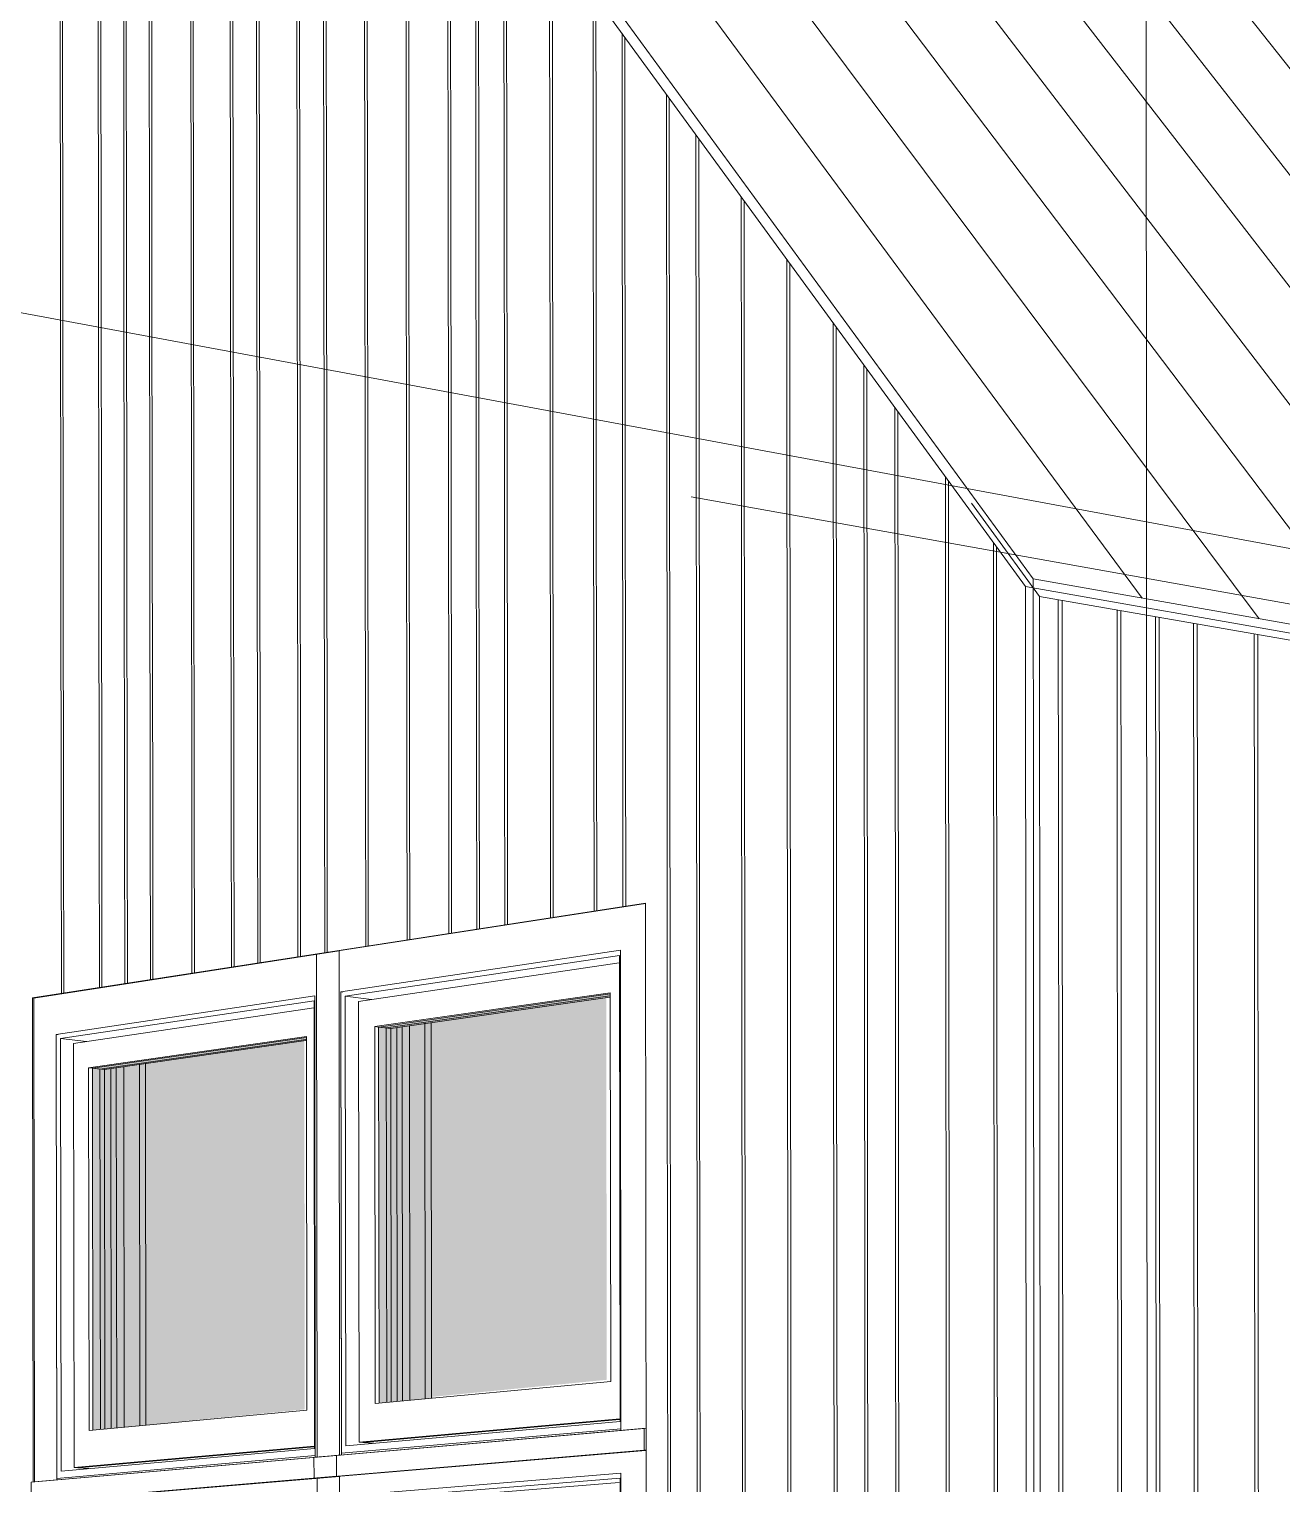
# Model space of a CAD drawing. Header units: inches. Extents: x 5690 to 5695, y -585 to 907.
# Drawn here: x 5691.4994 to 5691.6791, y 126.6616 to 126.8702 of the extents above; entities that cross this region are included whole.
import ezdxf

# ---------------------------------------------------------------- set-up
doc = ezdxf.new("R2010")
doc.units = ezdxf.units.IN
doc.header["$MEASUREMENT"] = 0
doc.layers.add('A-GLAZ-1', color=151, linetype='Continuous', lineweight=13, transparency=0.75)
for name, color, linetype, lineweight in [('A-GLAZ-2', 151, 'Continuous', 9), ('A-ROOF', 132, 'Continuous', 13), ('A-ROOF-1', 132, 'Continuous', 9), ('A-ROOF-PATT-1', 132, 'Continuous', 9), ('A-WALL-PATT-1', 111, 'Continuous', 9), ('G-ANNO-SYMB-1', 111, 'Continuous', 9), ('I-WALL', 2, 'Continuous', 13), ('I-WALL-1', 2, 'Continuous', 9)]:
    doc.layers.add(name, color=color, linetype=linetype, lineweight=lineweight)

# ---------------------------------------------------------------- blocks, each defined once
blk = doc.blocks.new('FP_57-3D View 1 Copy 1')
at = {"layer": 'A-WALL-PATT-1'}
for p, q in [((8147.42314, 126.84925), (8147.4231, 126.89076)), ((8147.42353, 126.84935), (8147.42349, 126.89087)), ((8147.42717, 126.85027), (8147.42712, 126.89193)), ((8147.42756, 126.85037), (8147.42752, 126.89204)), ((8147.41352, 126.84681), (8147.41348, 126.88796)), ((8147.41915, 126.84824), (8147.4191, 126.8896)), ((8147.41953, 126.84834), (8147.41949, 126.88971)), ((8147.4072, 126.84522), (8147.40716, 126.88612)), ((8147.40758, 126.84531), (8147.40754, 126.88623)), ((8147.41314, 126.84672), (8147.4131, 126.88785)), ((8147.40133, 126.84373), (8147.40128, 126.88441)), ((8147.4017, 126.84382), (8147.40166, 126.88452)), ((8147.43372, 126.85193), (8147.43369, 126.88383)), ((8147.39209, 126.84139), (8147.39204, 126.88173)), ((8147.39749, 126.84276), (8147.39744, 126.8833)), ((8147.39786, 126.84285), (8147.39781, 126.8834)), ((8147.43412, 126.85203), (8147.43409, 126.88329)), ((8147.38795, 126.84034), (8147.3879, 126.88052)), ((8147.38831, 126.84043), (8147.38827, 126.88063)), ((8147.39172, 126.8413), (8147.39167, 126.88162)), ((8147.38228, 126.83891), (8147.38223, 126.87887)), ((8147.38264, 126.839), (8147.38259, 126.87898)), ((8147.37265, 126.83647), (8147.37261, 126.87607)), ((8147.37301, 126.83656), (8147.37296, 126.87618)), ((8147.37632, 126.8374), (8147.37627, 126.87714)), ((8147.37667, 126.83749), (8147.37663, 126.87724)), ((8147.36355, 126.83417), (8147.3635, 126.87342)), ((8147.36389, 126.83425), (8147.36384, 126.87352)), ((8147.36902, 126.83555), (8147.36897, 126.87501)), ((8147.36937, 126.83564), (8147.36932, 126.87512)), ((8147.43996, 126.85351), (8147.43994, 126.87527)), ((8147.44036, 126.85361), (8147.44034, 126.87472)), ((8147.44411, 126.85456), (8147.44409, 126.86957)), ((8147.44451, 126.85466), (8147.4445, 126.86902)), ((8147.45046, 126.85616), (8147.45045, 126.86085)), ((8147.45087, 126.85627), (8147.45086, 126.86029)), ((8147.44415, 126.81227), (8147.44411, 126.85456)), ((8147.44411, 126.85456), (8147.44411, 126.85456)), ((8147.44455, 126.81235), (8147.44451, 126.85466)), ((8147.44451, 126.85466), (8147.44451, 126.85466)), ((8147.4505, 126.81363), (8147.45046, 126.85616)), ((8147.45046, 126.85616), (8147.45046, 126.85616)), ((8147.45091, 126.81372), (8147.45087, 126.85627)), ((8147.45087, 126.85627), (8147.45087, 126.85627)), ((8147.45473, 126.81454), (8147.45469, 126.85504)), ((8147.44, 126.81137), (8147.43996, 126.85351)), ((8147.43996, 126.85351), (8147.43996, 126.85351)), ((8147.4404, 126.81146), (8147.44036, 126.85361)), ((8147.44036, 126.85361), (8147.44036, 126.85361)), ((8147.45514, 126.81463), (8147.4551, 126.85448)), ((8147.4276, 126.8087), (8147.42756, 126.85037)), ((8147.42756, 126.85037), (8147.42756, 126.85037)), ((8147.43377, 126.81003), (8147.43372, 126.85193)), ((8147.43372, 126.85193), (8147.43372, 126.85193)), ((8147.43416, 126.81012), (8147.43412, 126.85203)), ((8147.43412, 126.85203), (8147.43412, 126.85203)), ((8147.41958, 126.80697), (8147.41953, 126.84834)), ((8147.41953, 126.84834), (8147.41953, 126.84834)), ((8147.42319, 126.80775), (8147.42314, 126.84925)), ((8147.42314, 126.84925), (8147.42314, 126.84925)), ((8147.42357, 126.80784), (8147.42353, 126.84935)), ((8147.42353, 126.84935), (8147.42353, 126.84935)), ((8147.42721, 126.80862), (8147.42717, 126.85027)), ((8147.42717, 126.85027), (8147.42717, 126.85027)), ((8147.41319, 126.8056), (8147.41314, 126.84672)), ((8147.41314, 126.84672), (8147.41314, 126.84672)), ((8147.41357, 126.80568), (8147.41352, 126.84681)), ((8147.41352, 126.84681), (8147.41352, 126.84681)), ((8147.41919, 126.80689), (8147.41915, 126.84824)), ((8147.41915, 126.84824), (8147.41915, 126.84824)), ((8147.40725, 126.80432), (8147.4072, 126.84522)), ((8147.4072, 126.84522), (8147.4072, 126.84522)), ((8147.40763, 126.8044), (8147.40758, 126.84531)), ((8147.40758, 126.84531), (8147.40758, 126.84531)), ((8147.4612, 126.81594), (8147.46117, 126.84616)), ((8147.46161, 126.81603), (8147.46159, 126.84559)), ((8147.39754, 126.80223), (8147.39749, 126.84276)), ((8147.39749, 126.84276), (8147.39749, 126.84276)), ((8147.39791, 126.80231), (8147.39786, 126.84285)), ((8147.39786, 126.84285), (8147.39786, 126.84285)), ((8147.40138, 126.80305), (8147.40133, 126.84373)), ((8147.40133, 126.84373), (8147.40133, 126.84373)), ((8147.40175, 126.80313), (8147.4017, 126.84382)), ((8147.4017, 126.84382), (8147.4017, 126.84382)), ((8147.388, 126.80017), (8147.38795, 126.84034)), ((8147.38795, 126.84034), (8147.38795, 126.84034)), ((8147.38836, 126.80025), (8147.38831, 126.84043)), ((8147.38831, 126.84043), (8147.38831, 126.84043)), ((8147.39177, 126.80099), (8147.39172, 126.8413)), ((8147.39172, 126.8413), (8147.39172, 126.8413)), ((8147.39213, 126.80106), (8147.39209, 126.84139)), ((8147.39209, 126.84139), (8147.39209, 126.84139)), ((8147.38233, 126.79895), (8147.38228, 126.83891)), ((8147.38228, 126.83891), (8147.38228, 126.83891)), ((8147.38269, 126.79903), (8147.38264, 126.839)), ((8147.38264, 126.839), (8147.38264, 126.839)), ((8147.3727, 126.79688), (8147.37265, 126.83647)), ((8147.37265, 126.83647), (8147.37265, 126.83647)), ((8147.37306, 126.79696), (8147.37301, 126.83656)), ((8147.37301, 126.83656), (8147.37301, 126.83656)), ((8147.37637, 126.79767), (8147.37632, 126.8374)), ((8147.37632, 126.8374), (8147.37632, 126.8374)), ((8147.37672, 126.79775), (8147.37667, 126.83749)), ((8147.37667, 126.83749), (8147.37667, 126.83749)), ((8147.46774, 126.81735), (8147.46773, 126.83717)), ((8147.46816, 126.81744), (8147.46815, 126.83659)), ((8147.3636, 126.79492), (8147.36355, 126.83417)), ((8147.36355, 126.83417), (8147.36355, 126.83417)), ((8147.36394, 126.79499), (8147.36389, 126.83425)), ((8147.36389, 126.83425), (8147.36389, 126.83425)), ((8147.36907, 126.7961), (8147.36902, 126.83555)), ((8147.36902, 126.83555), (8147.36902, 126.83555)), ((8147.36942, 126.79617), (8147.36937, 126.83564)), ((8147.36937, 126.83564), (8147.36937, 126.83564)), ((8147.47437, 126.81877), (8147.47436, 126.82808)), ((8147.47479, 126.81886), (8147.47478, 126.8275)), ((8147.47877, 126.81972), (8147.47877, 126.82203)), ((8147.4792, 126.81981), (8147.4792, 126.82144)), ((8147.47881, 126.77614), (8147.47877, 126.81972)), ((8147.47877, 126.81972), (8147.47877, 126.81972)), ((8147.47924, 126.77621), (8147.4792, 126.81981)), ((8147.4792, 126.81981), (8147.4792, 126.81981)), ((8147.46778, 126.77418), (8147.46774, 126.81735)), ((8147.46774, 126.81735), (8147.46774, 126.81735)), ((8147.4682, 126.77425), (8147.46816, 126.81744)), ((8147.46816, 126.81744), (8147.46816, 126.81744)), ((8147.4744, 126.77536), (8147.47437, 126.81877)), ((8147.47437, 126.81877), (8147.47437, 126.81877)), ((8147.47483, 126.77543), (8147.47479, 126.81886)), ((8147.47479, 126.81886), (8147.47479, 126.81886)), ((8147.46124, 126.77302), (8147.4612, 126.81594)), ((8147.4612, 126.81594), (8147.4612, 126.81594)), ((8147.46165, 126.77309), (8147.46161, 126.81603)), ((8147.46161, 126.81603), (8147.46161, 126.81603)), ((8147.48325, 126.77693), (8147.48322, 126.81593)), ((8147.48369, 126.777), (8147.48365, 126.81534)), ((8147.45054, 126.77112), (8147.4505, 126.81363)), ((8147.4505, 126.81363), (8147.4505, 126.81363)), ((8147.45095, 126.77119), (8147.45091, 126.81372)), ((8147.45091, 126.81372), (8147.45091, 126.81372)), ((8147.45477, 126.77187), (8147.45473, 126.81454)), ((8147.45473, 126.81454), (8147.45473, 126.81454)), ((8147.45518, 126.77194), (8147.45514, 126.81463)), ((8147.45514, 126.81463), (8147.45514, 126.81463)), ((8147.44004, 126.76925), (8147.44, 126.81137)), ((8147.44, 126.81137), (8147.44, 126.81137)), ((8147.44044, 126.76932), (8147.4404, 126.81146)), ((8147.4404, 126.81146), (8147.4404, 126.81146)), ((8147.44419, 126.76999), (8147.44415, 126.81227)), ((8147.44415, 126.81227), (8147.44415, 126.81227)), ((8147.44459, 126.77006), (8147.44455, 126.81235)), ((8147.44455, 126.81235), (8147.44455, 126.81235)), ((8147.42765, 126.76705), (8147.4276, 126.8087)), ((8147.4276, 126.8087), (8147.4276, 126.8087)), ((8147.43381, 126.76815), (8147.43377, 126.81003)), ((8147.43377, 126.81003), (8147.43377, 126.81003)), ((8147.4342, 126.76822), (8147.43416, 126.81012)), ((8147.43416, 126.81012), (8147.43416, 126.81012)), ((8147.41923, 126.76556), (8147.41919, 126.80689)), ((8147.41919, 126.80689), (8147.41919, 126.80689)), ((8147.41962, 126.76563), (8147.41958, 126.80697)), ((8147.41958, 126.80697), (8147.41958, 126.80697)), ((8147.42323, 126.76627), (8147.42319, 126.80775)), ((8147.42319, 126.80775), (8147.42319, 126.80775)), ((8147.42362, 126.76634), (8147.42357, 126.80784)), ((8147.42357, 126.80784), (8147.42357, 126.80784)), ((8147.42725, 126.76698), (8147.42721, 126.80862)), ((8147.42721, 126.80862), (8147.42721, 126.80862)), ((8147.41323, 126.76449), (8147.41319, 126.8056)), ((8147.41319, 126.8056), (8147.41319, 126.8056)), ((8147.41361, 126.76456), (8147.41357, 126.80568)), ((8147.41357, 126.80568), (8147.41357, 126.80568)), ((8147.49049, 126.77821), (8147.49047, 126.80599)), ((8147.49093, 126.77829), (8147.49091, 126.80539)), ((8147.40142, 126.76239), (8147.40138, 126.80305)), ((8147.40138, 126.80305), (8147.40138, 126.80305)), ((8147.40179, 126.76246), (8147.40175, 126.80313)), ((8147.40175, 126.80313), (8147.40175, 126.80313)), ((8147.40729, 126.76344), (8147.40725, 126.80432)), ((8147.40725, 126.80432), (8147.40725, 126.80432)), ((8147.40767, 126.7635), (8147.40763, 126.8044)), ((8147.40763, 126.8044), (8147.40763, 126.8044)), ((8147.39181, 126.76069), (8147.39177, 126.80099)), ((8147.39177, 126.80099), (8147.39177, 126.80099)), ((8147.39218, 126.76075), (8147.39213, 126.80106)), ((8147.39213, 126.80106), (8147.39213, 126.80106)), ((8147.39758, 126.76171), (8147.39754, 126.80223)), ((8147.39754, 126.80223), (8147.39754, 126.80223)), ((8147.39795, 126.76178), (8147.39791, 126.80231)), ((8147.39791, 126.80231), (8147.39791, 126.80231)), ((8147.38238, 126.75901), (8147.38233, 126.79895)), ((8147.38233, 126.79895), (8147.38233, 126.79895)), ((8147.38274, 126.75907), (8147.38269, 126.79903)), ((8147.38269, 126.79903), (8147.38269, 126.79903)), ((8147.38804, 126.76002), (8147.388, 126.80017)), ((8147.388, 126.80017), (8147.388, 126.80017)), ((8147.38841, 126.76008), (8147.38836, 126.80025)), ((8147.38836, 126.80025), (8147.38836, 126.80025)), ((8147.36947, 126.75672), (8147.36942, 126.79617)), ((8147.36942, 126.79617), (8147.36942, 126.79617)), ((8147.37275, 126.7573), (8147.3727, 126.79688)), ((8147.3727, 126.79688), (8147.3727, 126.79688)), ((8147.37311, 126.75736), (8147.37306, 126.79696)), ((8147.37306, 126.79696), (8147.37306, 126.79696)), ((8147.37642, 126.75795), (8147.37637, 126.79767)), ((8147.37637, 126.79767), (8147.37637, 126.79767)), ((8147.37677, 126.75801), (8147.37672, 126.79775)), ((8147.37672, 126.79775), (8147.37672, 126.79775)), ((8147.49738, 126.77944), (8147.49737, 126.79654)), ((8147.36365, 126.75568), (8147.3636, 126.79492)), ((8147.3636, 126.79492), (8147.3636, 126.79492)), ((8147.36399, 126.75575), (8147.36394, 126.79499)), ((8147.36394, 126.79499), (8147.36394, 126.79499)), ((8147.36911, 126.75665), (8147.36907, 126.7961)), ((8147.36907, 126.7961), (8147.36907, 126.7961)), ((8147.49782, 126.77951), (8147.49781, 126.79593)), ((8147.49741, 126.73516), (8147.49738, 126.77944)), ((8147.49738, 126.77944), (8147.49738, 126.77944)), ((8147.49786, 126.73523), (8147.49782, 126.77951)), ((8147.49782, 126.77951), (8147.49782, 126.77951)), ((8147.49053, 126.7342), (8147.49049, 126.77821)), ((8147.49049, 126.77821), (8147.49049, 126.77821)), ((8147.49097, 126.73426), (8147.49093, 126.77829)), ((8147.49093, 126.77829), (8147.49093, 126.77829)), ((8147.47444, 126.73195), (8147.4744, 126.77536)), ((8147.4744, 126.77536), (8147.4744, 126.77536)), ((8147.47487, 126.73201), (8147.47483, 126.77543)), ((8147.47483, 126.77543), (8147.47483, 126.77543)), ((8147.47885, 126.73257), (8147.47881, 126.77614)), ((8147.47881, 126.77614), (8147.47881, 126.77614)), ((8147.47928, 126.73263), (8147.47924, 126.77621)), ((8147.47924, 126.77621), (8147.47924, 126.77621)), ((8147.48329, 126.73319), (8147.48325, 126.77693)), ((8147.48325, 126.77693), (8147.48325, 126.77693)), ((8147.48372, 126.73325), (8147.48369, 126.777)), ((8147.48369, 126.777), (8147.48369, 126.777)), ((8147.46782, 126.73103), (8147.46778, 126.77418)), ((8147.46778, 126.77418), (8147.46778, 126.77418)), ((8147.46824, 126.73108), (8147.4682, 126.77425)), ((8147.4682, 126.77425), (8147.4682, 126.77425)), ((8147.45058, 126.72861), (8147.45054, 126.77112)), ((8147.45054, 126.77112), (8147.45054, 126.77112)), ((8147.45099, 126.72867), (8147.45095, 126.77119)), ((8147.45095, 126.77119), (8147.45095, 126.77119)), ((8147.45481, 126.7292), (8147.45477, 126.77187)), ((8147.45477, 126.77187), (8147.45477, 126.77187)), ((8147.45522, 126.72926), (8147.45518, 126.77194)), ((8147.45518, 126.77194), (8147.45518, 126.77194)), ((8147.46128, 126.73011), (8147.46124, 126.77302)), ((8147.46124, 126.77302), (8147.46124, 126.77302)), ((8147.46169, 126.73017), (8147.46165, 126.77309)), ((8147.46165, 126.77309), (8147.46165, 126.77309)), ((8147.44007, 126.74371), (8147.44004, 126.76925)), ((8147.44004, 126.76925), (8147.44004, 126.76925)), ((8147.44047, 126.74378), (8147.44044, 126.76932)), ((8147.44044, 126.76932), (8147.44044, 126.76932)), ((8147.44421, 126.74436), (8147.44419, 126.76999)), ((8147.44419, 126.76999), (8147.44419, 126.76999)), ((8147.44462, 126.74442), (8147.44459, 126.77006)), ((8147.44459, 126.77006), (8147.44459, 126.77006)), ((8147.42728, 126.74174), (8147.42725, 126.76698)), ((8147.42725, 126.76698), (8147.42725, 126.76698)), ((8147.42767, 126.7418), (8147.42765, 126.76705)), ((8147.42765, 126.76705), (8147.42765, 126.76705)), ((8147.43383, 126.74275), (8147.43381, 126.76815)), ((8147.43381, 126.76815), (8147.43381, 126.76815)), ((8147.43423, 126.74281), (8147.4342, 126.76822)), ((8147.4342, 126.76822), (8147.4342, 126.76822)), ((8147.41926, 126.74049), (8147.41923, 126.76556)), ((8147.41923, 126.76556), (8147.41923, 126.76556)), ((8147.41965, 126.74055), (8147.41962, 126.76563)), ((8147.41962, 126.76563), (8147.41962, 126.76563)), ((8147.42326, 126.74111), (8147.42323, 126.76627)), ((8147.42323, 126.76627), (8147.42323, 126.76627)), ((8147.42364, 126.74117), (8147.42362, 126.76634)), ((8147.42362, 126.76634), (8147.42362, 126.76634)), ((8147.40732, 126.73865), (8147.40729, 126.76344)), ((8147.40729, 126.76344), (8147.40729, 126.76344)), ((8147.4077, 126.73871), (8147.40767, 126.7635)), ((8147.40767, 126.7635), (8147.40767, 126.7635)), ((8147.41326, 126.73957), (8147.41323, 126.76449)), ((8147.41323, 126.76449), (8147.41323, 126.76449)), ((8147.41364, 126.73963), (8147.41361, 126.76456)), ((8147.41361, 126.76456), (8147.41361, 126.76456)), ((8147.39184, 126.73625), (8147.39181, 126.76069)), ((8147.39181, 126.76069), (8147.39181, 126.76069)), ((8147.39221, 126.73631), (8147.39218, 126.76075)), ((8147.39218, 126.76075), (8147.39218, 126.76075)), ((8147.39761, 126.73715), (8147.39758, 126.76171)), ((8147.39758, 126.76171), (8147.39758, 126.76171)), ((8147.39798, 126.7372), (8147.39795, 126.76178)), ((8147.39795, 126.76178), (8147.39795, 126.76178)), ((8147.40145, 126.73774), (8147.40142, 126.76239)), ((8147.40142, 126.76239), (8147.40142, 126.76239)), ((8147.40182, 126.7378), (8147.40179, 126.76246)), ((8147.40179, 126.76246), (8147.40179, 126.76246)), ((8147.38241, 126.73479), (8147.38238, 126.75901)), ((8147.38238, 126.75901), (8147.38238, 126.75901)), ((8147.38277, 126.73485), (8147.38274, 126.75907)), ((8147.38274, 126.75907), (8147.38274, 126.75907)), ((8147.38807, 126.73567), (8147.38804, 126.76002)), ((8147.38804, 126.76002), (8147.38804, 126.76002)), ((8147.38844, 126.73573), (8147.38841, 126.76008)), ((8147.38841, 126.76008), (8147.38841, 126.76008)), ((8147.36914, 126.73274), (8147.36911, 126.75665)), ((8147.36911, 126.75665), (8147.36911, 126.75665)), ((8147.3695, 126.73279), (8147.36947, 126.75672)), ((8147.36947, 126.75672), (8147.36947, 126.75672)), ((8147.37278, 126.7333), (8147.37275, 126.7573)), ((8147.37275, 126.7573), (8147.37275, 126.7573)), ((8147.37314, 126.73336), (8147.37311, 126.75736)), ((8147.37311, 126.75736), (8147.37311, 126.75736)), ((8147.37644, 126.73387), (8147.37642, 126.75795)), ((8147.37642, 126.75795), (8147.37642, 126.75795)), ((8147.3768, 126.73393), (8147.37677, 126.75801)), ((8147.37677, 126.75801), (8147.37677, 126.75801)), ((8147.36368, 126.73189), (8147.36365, 126.75568)), ((8147.36365, 126.75568), (8147.36365, 126.75568)), ((8147.36402, 126.73195), (8147.36399, 126.75575)), ((8147.36399, 126.75575), (8147.36399, 126.75575)), ((8147.49056, 126.6902), (8147.49053, 126.7342)), ((8147.49053, 126.7342), (8147.49053, 126.7342)), ((8147.491, 126.69025), (8147.49097, 126.73426)), ((8147.49097, 126.73426), (8147.49097, 126.73426)), ((8147.49745, 126.69091), (8147.49741, 126.73516)), ((8147.49741, 126.73516), (8147.49741, 126.73516)), ((8147.49789, 126.69095), (8147.49786, 126.73523)), ((8147.49786, 126.73523), (8147.49786, 126.73523)), ((8147.47448, 126.68856), (8147.47444, 126.73195)), ((8147.47444, 126.73195), (8147.47444, 126.73195)), ((8147.4749, 126.6886), (8147.47487, 126.73201)), ((8147.47487, 126.73201), (8147.47487, 126.73201)), ((8147.47889, 126.68901), (8147.47885, 126.73257)), ((8147.47885, 126.73257), (8147.47885, 126.73257)), ((8147.47931, 126.68905), (8147.47928, 126.73263)), ((8147.47928, 126.73263), (8147.47928, 126.73263)), ((8147.48333, 126.68947), (8147.48329, 126.73319)), ((8147.48329, 126.73319), (8147.48329, 126.73319)), ((8147.48376, 126.68951), (8147.48372, 126.73325)), ((8147.48372, 126.73325), (8147.48372, 126.73325)), ((8147.46132, 126.68722), (8147.46128, 126.73011)), ((8147.46128, 126.73011), (8147.46128, 126.73011)), ((8147.46173, 126.68726), (8147.46169, 126.73017)), ((8147.46169, 126.73017), (8147.46169, 126.73017)), ((8147.46786, 126.68788), (8147.46782, 126.73103)), ((8147.46782, 126.73103), (8147.46782, 126.73103)), ((8147.46828, 126.68793), (8147.46824, 126.73108)), ((8147.46824, 126.73108), (8147.46824, 126.73108)), ((8147.45062, 126.68612), (8147.45058, 126.72861)), ((8147.45058, 126.72861), (8147.45058, 126.72861)), ((8147.45103, 126.68616), (8147.45099, 126.72867)), ((8147.45099, 126.72867), (8147.45099, 126.72867)), ((8147.45485, 126.68656), (8147.45481, 126.7292)), ((8147.45481, 126.7292), (8147.45481, 126.7292)), ((8147.45526, 126.6866), (8147.45522, 126.72926)), ((8147.45522, 126.72926), (8147.45522, 126.72926)), ((8147.4906, 126.64622), (8147.49056, 126.6902)), ((8147.49056, 126.6902), (8147.49056, 126.6902)), ((8147.49104, 126.64625), (8147.491, 126.69025)), ((8147.491, 126.69025), (8147.491, 126.69025)), ((8147.49748, 126.64667), (8147.49745, 126.69091)), ((8147.49745, 126.69091), (8147.49745, 126.69091)), ((8147.49793, 126.64669), (8147.49789, 126.69095)), ((8147.49789, 126.69095), (8147.49789, 126.69095)), ((8147.4679, 126.64476), (8147.46786, 126.68788)), ((8147.46786, 126.68788), (8147.46786, 126.68788)), ((8147.46832, 126.64478), (8147.46828, 126.68793)), ((8147.46828, 126.68793), (8147.46828, 126.68793)), ((8147.47452, 126.64518), (8147.47448, 126.68856)), ((8147.47448, 126.68856), (8147.47448, 126.68856)), ((8147.47494, 126.64521), (8147.4749, 126.6886)), ((8147.4749, 126.6886), (8147.4749, 126.6886)), ((8147.47892, 126.64547), (8147.47889, 126.68901)), ((8147.47889, 126.68901), (8147.47889, 126.68901)), ((8147.47935, 126.6455), (8147.47931, 126.68905)), ((8147.47931, 126.68905), (8147.47931, 126.68905)), ((8147.48336, 126.64575), (8147.48333, 126.68947)), ((8147.48333, 126.68947), (8147.48333, 126.68947)), ((8147.4838, 126.64578), (8147.48376, 126.68951)), ((8147.48376, 126.68951), (8147.48376, 126.68951)), ((8147.45066, 126.64365), (8147.45062, 126.68612)), ((8147.45062, 126.68612), (8147.45062, 126.68612)), ((8147.45107, 126.64367), (8147.45103, 126.68616)), ((8147.45103, 126.68616), (8147.45103, 126.68616)), ((8147.45489, 126.64392), (8147.45485, 126.68656)), ((8147.45485, 126.68656), (8147.45485, 126.68656)), ((8147.4553, 126.64395), (8147.45526, 126.6866)), ((8147.45526, 126.6866), (8147.45526, 126.6866)), ((8147.46136, 126.64434), (8147.46132, 126.68722)), ((8147.46132, 126.68722), (8147.46132, 126.68722)), ((8147.46177, 126.64436), (8147.46173, 126.68726)), ((8147.46173, 126.68726), (8147.46173, 126.68726))]:
    blk.add_line(p, q, dxfattribs=at)
blk = doc.blocks.new('FP_65-3D View 1 Copy 1')
at = {"layer": 'A-WALL-PATT-1'}
for p, q in [((8147.50669, 126.75529), (8147.50666, 126.78835)), ((8147.50723, 126.75521), (8147.5072, 126.78826)), ((8147.51512, 126.75404), (8147.5151, 126.78688)), ((8147.51566, 126.75396), (8147.51564, 126.78678)), ((8147.52063, 126.75322), (8147.52061, 126.78591)), ((8147.52116, 126.75314), (8147.52114, 126.78582)), ((8147.52608, 126.75241), (8147.52606, 126.78496)), ((8147.52661, 126.75233), (8147.52659, 126.78487)), ((8147.53478, 126.75112), (8147.53476, 126.78344)), ((8147.5353, 126.75104), (8147.53528, 126.78335)), ((8147.50672, 126.71095), (8147.50669, 126.75529)), ((8147.50669, 126.75529), (8147.50669, 126.75529)), ((8147.50726, 126.71089), (8147.50723, 126.75521)), ((8147.50723, 126.75521), (8147.50723, 126.75521)), ((8147.51516, 126.71), (8147.51512, 126.75404)), ((8147.51512, 126.75404), (8147.51512, 126.75404)), ((8147.51569, 126.70994), (8147.51566, 126.75396)), ((8147.51566, 126.75396), (8147.51566, 126.75396)), ((8147.52066, 126.70938), (8147.52063, 126.75322)), ((8147.52063, 126.75322), (8147.52063, 126.75322)), ((8147.52119, 126.70932), (8147.52116, 126.75314)), ((8147.52116, 126.75314), (8147.52116, 126.75314)), ((8147.52611, 126.70877), (8147.52608, 126.75241)), ((8147.52608, 126.75241), (8147.52608, 126.75241)), ((8147.52664, 126.70871), (8147.52661, 126.75233)), ((8147.52661, 126.75233), (8147.52661, 126.75233)), ((8147.53481, 126.70779), (8147.53478, 126.75112)), ((8147.53478, 126.75112), (8147.53478, 126.75112)), ((8147.53533, 126.70773), (8147.5353, 126.75104)), ((8147.5353, 126.75104), (8147.5353, 126.75104)), ((8147.50675, 126.66663), (8147.50672, 126.71095)), ((8147.50672, 126.71095), (8147.50672, 126.71095)), ((8147.50729, 126.66659), (8147.50726, 126.71089)), ((8147.50726, 126.71089), (8147.50726, 126.71089)), ((8147.51519, 126.66598), (8147.51516, 126.71)), ((8147.51516, 126.71), (8147.51516, 126.71)), ((8147.51572, 126.66594), (8147.51569, 126.70994)), ((8147.51569, 126.70994), (8147.51569, 126.70994)), ((8147.52069, 126.66556), (8147.52066, 126.70938)), ((8147.52066, 126.70938), (8147.52066, 126.70938)), ((8147.52122, 126.66552), (8147.52119, 126.70932)), ((8147.52119, 126.70932), (8147.52119, 126.70932)), ((8147.52614, 126.66514), (8147.52611, 126.70877)), ((8147.52611, 126.70877), (8147.52611, 126.70877)), ((8147.52667, 126.6651), (8147.52664, 126.70871)), ((8147.52664, 126.70871), (8147.52664, 126.70871)), ((8147.53484, 126.66447), (8147.53481, 126.70779)), ((8147.53481, 126.70779), (8147.53481, 126.70779)), ((8147.53535, 126.66443), (8147.53533, 126.70773)), ((8147.53533, 126.70773), (8147.53533, 126.70773)), ((8147.50678, 126.62233), (8147.50675, 126.66663)), ((8147.50675, 126.66663), (8147.50675, 126.66663)), ((8147.50733, 126.62231), (8147.50729, 126.66659)), ((8147.50729, 126.66659), (8147.50729, 126.66659)), ((8147.51522, 126.62198), (8147.51519, 126.66598)), ((8147.51519, 126.66598), (8147.51519, 126.66598)), ((8147.51575, 126.62196), (8147.51572, 126.66594)), ((8147.51572, 126.66594), (8147.51572, 126.66594)), ((8147.52072, 126.62175), (8147.52069, 126.66556)), ((8147.52069, 126.66556), (8147.52069, 126.66556)), ((8147.52125, 126.62173), (8147.52122, 126.66552)), ((8147.52122, 126.66552), (8147.52122, 126.66552)), ((8147.52617, 126.62153), (8147.52614, 126.66514)), ((8147.52614, 126.66514), (8147.52614, 126.66514)), ((8147.5267, 126.6215), (8147.52667, 126.6651)), ((8147.52667, 126.6651), (8147.52667, 126.6651)), ((8147.53486, 126.62117), (8147.53484, 126.66447)), ((8147.53484, 126.66447), (8147.53484, 126.66447)), ((8147.53538, 126.62115), (8147.53535, 126.66443)), ((8147.53535, 126.66443), (8147.53535, 126.66443))]:
    blk.add_line(p, q, dxfattribs=at)
blk = doc.blocks.new('FP_80-3D View 1 Copy 1')
at = {"layer": 'A-ROOF-PATT-1'}
for p, q in [((8147.5187, 126.78859), (8147.38371, 126.97127)), ((8147.53547, 126.78563), (8147.40025, 126.96642)), ((8147.55179, 126.78274), (8147.4164, 126.96168)), ((8147.56767, 126.77993), (8147.43217, 126.95706)), ((8147.58313, 126.7772), (8147.44757, 126.95255)), ((8147.5982, 126.77453), (8147.46261, 126.94814)), ((8147.61288, 126.77194), (8147.47731, 126.94383))]:
    blk.add_line(p, q, dxfattribs=at)

msp = doc.modelspace()

# ---------------------------------------------------------------- hatches: boundary and pattern name
at = {"layer": 'A-GLAZ-1'}
for points in [[(5691.54964, 126.67313), (5691.55716, 126.67388), (5691.5571, 126.72775), (5691.58279, 126.73139), (5691.58281, 126.73186), (5691.54958, 126.72708), (5691.54964, 126.67585)], [(5691.55682, 126.674), (5691.58229, 126.67649), (5691.58223, 126.73174), (5691.55676, 126.72794), (5691.55682, 126.67472)], [(5691.50859, 126.66927), (5691.51621, 126.67002), (5691.51615, 126.72188), (5691.53919, 126.72514), (5691.5392, 126.72559), (5691.50852, 126.72115), (5691.50859, 126.66934)], [(5691.51621, 126.67002), (5691.53898, 126.67225), (5691.53892, 126.72528), (5691.51614, 126.72188), (5691.51621, 126.67218)]]:
    msp.add_hatch(color=256, dxfattribs=at).paths.add_polyline_path(points, flags=0)

# ---------------------------------------------------------------- linework, layer by layer
at = {"layer": 'A-GLAZ-2'}
for p, q in [((5691.58784, 126.7448), (5691.54067, 126.73751)), ((5691.58784, 126.7448), (5691.54067, 126.73751)), ((5691.5439, 126.73801), (5691.50011, 126.73123)), ((5691.5439, 126.73801), (5691.50011, 126.73123)), ((5691.54398, 126.66568), (5691.5439, 126.73801)), ((5691.5439, 126.73801), (5691.54398, 126.6657)), ((5691.54416, 126.73211), (5691.58427, 126.73809)), ((5691.54416, 126.73211), (5691.58427, 126.73809)), ((5691.58427, 126.73809), (5691.58434, 126.66948)), ((5691.58427, 126.73809), (5691.58434, 126.66924)), ((5691.54067, 126.73751), (5691.54075, 126.6654)), ((5691.54075, 126.66542), (5691.54067, 126.73751)), ((5691.5448, 126.73149), (5691.58414, 126.73734)), ((5691.58409, 126.73627), (5691.5467, 126.73076)), ((5691.58414, 126.73734), (5691.58421, 126.67052)), ((5691.50334, 126.72602), (5691.54043, 126.73155)), ((5691.50334, 126.72602), (5691.54043, 126.73155)), ((5691.54043, 126.73155), (5691.5405, 126.66562)), ((5691.54043, 126.73155), (5691.5405, 126.6654)), ((5691.54423, 126.66595), (5691.54416, 126.73211)), ((5691.54443, 126.73207), (5691.54416, 126.73211)), ((5691.54423, 126.66573), (5691.54416, 126.73211)), ((5691.54416, 126.73211), (5691.54443, 126.73207)), ((5691.54488, 126.66702), (5691.5448, 126.73149)), ((5691.5448, 126.73149), (5691.54856, 126.73104)), ((5691.54903, 126.72714), (5691.58281, 126.732)), ((5691.58279, 126.73185), (5691.54958, 126.72708)), ((5691.58279, 126.73185), (5691.54958, 126.72708)), ((5691.54958, 126.72708), (5691.58279, 126.73185)), ((5691.55068, 126.72695), (5691.58275, 126.73155)), ((5691.58281, 126.732), (5691.58287, 126.67626)), ((5691.50011, 126.73123), (5691.5002, 126.66184)), ((5691.5002, 126.66186), (5691.50011, 126.73123)), ((5691.50396, 126.72543), (5691.54033, 126.73083)), ((5691.54028, 126.72981), (5691.50581, 126.72472)), ((5691.54033, 126.73083), (5691.5404, 126.66663)), ((5691.5467, 126.73076), (5691.54677, 126.66755)), ((5691.58273, 126.73138), (5691.55132, 126.72688)), ((5691.55401, 126.72729), (5691.55407, 126.67357)), ((5691.55627, 126.67379), (5691.55622, 126.72762)), ((5691.55622, 126.72762), (5691.55627, 126.67379)), ((5691.5571, 126.72775), (5691.55716, 126.67388)), ((5691.50342, 126.66236), (5691.50334, 126.72602)), ((5691.50361, 126.72599), (5691.50334, 126.72602)), ((5691.50343, 126.66215), (5691.50334, 126.72602)), ((5691.50334, 126.72602), (5691.50361, 126.72599)), ((5691.50404, 126.6634), (5691.50396, 126.72543)), ((5691.50396, 126.72543), (5691.50768, 126.72501)), ((5691.50798, 126.72123), (5691.53921, 126.72573)), ((5691.53919, 126.72558), (5691.50852, 126.72117)), ((5691.53919, 126.72558), (5691.50852, 126.72117)), ((5691.50852, 126.72117), (5691.53919, 126.72558)), ((5691.50961, 126.72105), (5691.53915, 126.7253)), ((5691.53921, 126.72573), (5691.53927, 126.67215)), ((5691.54909, 126.67308), (5691.54903, 126.72714)), ((5691.54903, 126.72714), (5691.54958, 126.72708)), ((5691.54958, 126.72708), (5691.54964, 126.67313)), ((5691.55068, 126.72695), (5691.54958, 126.72708)), ((5691.54958, 126.72708), (5691.54964, 126.67313)), ((5691.54964, 126.67313), (5691.54958, 126.72708)), ((5691.54958, 126.72708), (5691.55132, 126.72688)), ((5691.55074, 126.67324), (5691.55068, 126.72695)), ((5691.55132, 126.72688), (5691.55137, 126.6733)), ((5691.55218, 126.72701), (5691.55224, 126.67339)), ((5691.55296, 126.72713), (5691.55302, 126.67347)), ((5691.50581, 126.72472), (5691.50589, 126.66391)), ((5691.53913, 126.72513), (5691.51024, 126.72099)), ((5691.50804, 126.66921), (5691.50798, 126.72123)), ((5691.50798, 126.72123), (5691.50852, 126.72117)), ((5691.50852, 126.72117), (5691.50859, 126.66927)), ((5691.50961, 126.72105), (5691.50852, 126.72117)), ((5691.50852, 126.72117), (5691.50859, 126.66927)), ((5691.50859, 126.66927), (5691.50852, 126.72117)), ((5691.50852, 126.72117), (5691.51024, 126.72099)), ((5691.50967, 126.66937), (5691.50961, 126.72105)), ((5691.51115, 126.72113), (5691.51121, 126.66953)), ((5691.51195, 126.72125), (5691.51202, 126.66961)), ((5691.51303, 126.72141), (5691.5131, 126.66972)), ((5691.51533, 126.66994), (5691.51527, 126.72175)), ((5691.51527, 126.72175), (5691.51533, 126.66994)), ((5691.51615, 126.72188), (5691.51621, 126.67002)), ((5691.51024, 126.72099), (5691.5103, 126.66944)), ((5691.58287, 126.67626), (5691.54909, 126.67308)), ((5691.53927, 126.67215), (5691.50804, 126.66921)), ((5691.5403, 126.66536), (5691.58765, 126.66951)), ((5691.58792, 126.66956), (5691.54075, 126.66542)), ((5691.58792, 126.66956), (5691.54075, 126.66542)), ((5691.58434, 126.66948), (5691.54423, 126.66595)), ((5691.58421, 126.67052), (5691.54488, 126.66702)), ((5691.54677, 126.66755), (5691.58415, 126.67089)), ((5691.58413, 126.67079), (5691.54731, 126.66751)), ((5691.54731, 126.66751), (5691.58413, 126.67079)), ((5691.58792, 126.66956), (5691.58434, 126.66924)), ((5691.58793, 126.66955), (5691.58765, 126.66951)), ((5691.58765, 126.66951), (5691.58766, 126.66642)), ((5691.50589, 126.66391), (5691.54035, 126.66698)), ((5691.54032, 126.66689), (5691.50643, 126.66387)), ((5691.50643, 126.66387), (5691.54032, 126.66689)), ((5691.54731, 126.66751), (5691.54677, 126.66755)), ((5691.54731, 126.66751), (5691.54891, 126.6674)), ((5691.49976, 126.6618), (5691.54353, 126.66564)), ((5691.54398, 126.6657), (5691.5002, 126.66186)), ((5691.54398, 126.6657), (5691.5002, 126.66186)), ((5691.5405, 126.66562), (5691.50342, 126.66236)), ((5691.5404, 126.66663), (5691.50404, 126.6634)), ((5691.5403, 126.66536), (5691.54075, 126.66542)), ((5691.54031, 126.6624), (5691.5403, 126.66536)), ((5691.58766, 126.66642), (5691.54031, 126.6624)), ((5691.54398, 126.6657), (5691.5405, 126.6654)), ((5691.54423, 126.66573), (5691.54075, 126.66542)), ((5691.54076, 126.66237), (5691.58792, 126.66637)), ((5691.54398, 126.6657), (5691.54353, 126.66564)), ((5691.54353, 126.66564), (5691.54354, 126.66267)), ((5691.58766, 126.66642), (5691.58793, 126.6664)), ((5691.54354, 126.66267), (5691.49976, 126.65896)), ((5691.50021, 126.65893), (5691.54399, 126.66264)), ((5691.50643, 126.66387), (5691.50589, 126.66391)), ((5691.50643, 126.66387), (5691.50802, 126.66376)), ((5691.54354, 126.66267), (5691.54399, 126.66264)), ((5691.54407, 126.59344), (5691.54399, 126.66264)), ((5691.54399, 126.66264), (5691.54407, 126.59344)), ((5691.54424, 126.65979), (5691.58434, 126.66309)), ((5691.54424, 126.65979), (5691.58434, 126.66309)), ((5691.58434, 126.66309), (5691.58441, 126.59451)), ((5691.58434, 126.66309), (5691.58441, 126.59428)), ((5691.49976, 126.6618), (5691.5002, 126.66186)), ((5691.49976, 126.65896), (5691.49976, 126.6618)), ((5691.50343, 126.66215), (5691.5002, 126.66186)), ((5691.54076, 126.66237), (5691.54031, 126.6624)), ((5691.54076, 126.66237), (5691.54083, 126.59337)), ((5691.54083, 126.59337), (5691.54076, 126.66237)), ((5691.54488, 126.65917), (5691.58421, 126.66238)), ((5691.58406, 126.66178), (5691.5487, 126.65892)), ((5691.58421, 126.66238), (5691.58428, 126.5956))]:
    msp.add_line(p, q, dxfattribs=at)
at = {"layer": 'A-ROOF'}
for p, q in [((5691.50871, 126.97578), (5691.64345, 126.79136)), ((5691.64345, 126.79136), (5692.20321, 126.69238)), ((5691.64345, 126.79136), (5691.64348, 126.76257))]:
    msp.add_line(p, q, dxfattribs=at)
at = {"layer": 'G-ANNO-SYMB-1'}
for p, q in [((5691.65957, 126.97836), (5691.66015, 126.15161)), ((5691.99293, 126.73761), (5691.37415, 126.85258)), ((5691.92293, 126.74423), (5691.5944, 126.80311))]:
    msp.add_line(p, q, dxfattribs=at)
at = {"layer": 'I-WALL'}
for p, q in [((5691.64236, 126.79024), (5691.50764, 126.97493)), ((5691.64435, 126.78883), (5691.6346, 126.80218)), ((5691.64255, 126.54592), (5691.64236, 126.79024)), ((5692.20321, 126.69166), (5691.64236, 126.79024)), ((5692.20426, 126.69088), (5691.64435, 126.78883)), ((5691.64435, 126.78883), (5691.64453, 126.54593)), ((5691.64364, 126.54594), (5691.64348, 126.76257)), ((5691.49993, 126.73125), (5691.58785, 126.74486)), ((5691.58785, 126.74486), (5691.588, 126.59118)), ((5691.50002, 126.66181), (5691.49993, 126.73125)), ((5691.49993, 126.73125), (5691.50011, 126.73123))]:
    msp.add_line(p, q, dxfattribs=at)

# ---------------------------------------------------------------- block references
at = {"layer": 'A-ROOF-1'}
msp.add_blockref('FP_80-3D View 1 Copy 1', (-2455.8596, 0), dxfattribs=at)
at = {"layer": 'I-WALL-1'}
for name in ['FP_57-3D View 1 Copy 1', 'FP_65-3D View 1 Copy 1']:
    msp.add_blockref(name, (-2455.8596, 0), dxfattribs=at)

doc.saveas('drawing.dxf')
